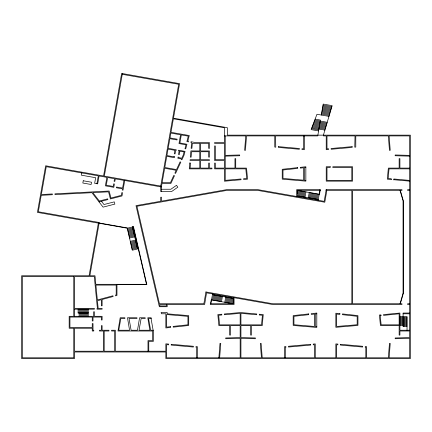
<?xml version="1.0" encoding="UTF-8"?>
<svg xmlns="http://www.w3.org/2000/svg" width="432" height="432" viewBox="0 0 432 432"><rect width="100%" height="100%" fill="white"/><g stroke="black" fill="none" stroke-linecap="round" stroke-linejoin="round"><path stroke-width="0.65" d="M391.225 179.69L391.289 178.74L388.152 178.454L389.043 168.863L409.633 168.863M393.817 179.928L393.887 178.978L409.633 180.419M161.482 189.243L170.894 189.243L176.51 185.312L177.827 187.196L171.617 191.543L160.715 191.543L160.731 186.073L178.681 84.262L122.272 74.315L122.272 73.537M218.873 357.804L219.996 343.364L220.763 343.424L219.645 357.804M81.788 172.93L81.389 175.192L95.65 177.709L94.657 183.33L97.675 183.865L99.063 175.975L106.888 177.358L105.392 185.836L113.8 187.321L114.388 183.983L113.632 183.848L113.179 186.43L106.283 185.215L107.644 177.487L114.539 178.702L114.086 181.283L114.836 181.418L115.295 178.837L123.968 180.365L122.602 188.093L116.494 187.018L116.359 187.769L122.472 188.849L122.256 190.053L123.012 190.188L124.718 180.5M96.919 183.73L98.312 175.84L46.267 166.666L41.353 194.535L52.348 193.968L52.385 194.729L41.218 195.307L38.313 211.766L99.252 222.507L89.856 275.778L94.991 275.778L95.823 284.305L146.464 284.305M122.272 74.315L104.317 176.126L160.731 186.073M98.496 222.377L89.078 275.778L21.6 275.778L21.6 358.571L74.531 358.571L74.531 351.988L165.839 351.988L165.839 358.571L410.4 358.571L410.4 135.151L227.378 135.151L227.378 127.683L173.475 118.179L179.566 83.641L121.651 73.429L103.567 175.991L45.646 165.78L37.427 212.387L98.361 223.128M210.541 303.745L211.221 299.889L232.756 303.685L233.453 299.727M210.854 303.745L212.587 293.906M212.517 300.116L213.446 294.835M213.511 300.289L214.439 295.013M214.504 300.467L215.438 295.186M215.503 300.64L216.432 295.364M216.497 300.818L217.426 295.537M217.49 300.991L218.425 295.715M218.489 301.169L219.418 295.888M219.483 301.342L220.412 296.066M220.477 301.52L221.411 296.239M221.476 301.693L222.404 296.417M224.791 302.281L225.725 297M225.79 302.454L226.719 297.178M226.784 302.632L227.713 297.351M227.777 302.805L228.712 297.529M228.776 302.983L229.705 297.702M229.77 303.156L230.699 297.88M230.764 303.334L231.698 298.053M231.763 303.507L232.691 298.231M297.383 193.795L297.967 190.496L319.502 194.292L320.182 190.436M298.966 190.674L298.031 195.95L318.271 199.519M299.03 196.128L299.959 190.847M300.024 196.301L300.953 191.025M301.018 196.479L301.952 191.198M302.017 196.652L302.945 191.376M303.01 196.83L303.939 191.549M304.004 197.003L304.938 191.727M305.003 197.181L305.932 191.9M321.289 115.025L323.222 104.074L332.154 105.651L323.406 135.151L323.406 135.913L326.225 135.913L326.225 149.699L328.585 149.494L328.52 148.727L326.992 148.862L326.992 135.913L355.018 135.913L354.78 147.182L355.784 147.096L355.784 135.913L388.346 135.913L389.47 150.358L390.231 150.298L389.113 135.913L409.633 135.913L409.633 330.307M308.318 197.764L309.247 192.483M309.312 197.942L310.246 192.661M310.311 198.115L311.24 192.834M311.305 198.293L312.239 193.012M312.298 198.466L313.232 193.185M313.297 198.644L314.226 193.363M314.291 198.817L315.225 193.536M315.29 198.995L316.219 193.714M316.283 199.168L317.212 193.887M317.277 199.346L318.211 194.065M318.136 200.275L320.004 189.67M326.225 189.67L324.167 201.339L258.017 189.67L226.546 189.67L161.482 201.145L161.482 197.208L160.715 197.208L160.715 201.28L136.004 205.637L159.343 306.731L167.179 306.731L167.179 304.506L204.633 304.506L206.555 292.842L233.804 297.648M400.01 303.745L403.051 293.328L403.051 200.853L400.01 190.436M400.329 303.745L403.353 293.371L403.353 200.81L400.329 190.436M99.02 201.879L107.87 199.6L107.676 198.86L99.317 201.01L92.837 192.64L108.556 191.83L110.392 198.952L121.991 195.966L122.558 192.753L121.808 192.618L121.322 195.35L110.943 198.018L109.145 191.03L54.945 193.833L54.988 194.594L91.908 192.688L103.086 207.133L114.853 204.104L114.28 201.879L103.977 204.53L101.444 201.253M127.456 229.198L132.678 227.993M127.683 230.186L132.905 228.982M127.91 231.169L133.132 229.964M128.137 232.157L133.358 230.947M128.363 233.14L133.585 231.935M128.59 234.122L133.817 232.918M128.817 235.111L134.044 233.901M129.049 236.093L134.271 234.889M129.276 237.082L134.498 235.872M129.503 238.064L134.725 236.86M130.259 241.348L135.481 240.143M130.486 242.33L135.707 241.126M130.712 243.319L135.94 242.109M130.939 244.301L136.166 243.097M131.171 245.29L136.393 244.08M131.398 246.272L136.62 245.068M131.625 247.255L136.847 246.051M131.852 248.243L137.074 247.034M132.079 249.226L137.3 248.022M305.856 167.513L304.328 167.681L304.328 180.247L305.856 180.371M316.807 313.81L315.274 313.972L315.274 326.538L316.807 326.668M380.981 315.641L380.225 315.716L381.148 324.832L399.141 324.832L399.141 313.81L383.573 315.376L383.497 314.615L399.908 313.038L399.908 330.237L409.633 330.237M224.467 135.913L245.759 135.913L244.642 150.298L245.403 150.358L246.526 135.913L274.768 135.913L274.768 147.096L275.773 147.182L275.53 135.913L317.741 135.913L320.404 120.064L315.122 119.135M409.633 168.097L399.908 168.097L399.908 158.63L399.141 158.63L399.141 168.097L388.346 168.097L387.32 179.15L391.225 179.501M409.633 189.67L407.641 189.67L407.641 190.436L409.633 190.436M116.959 284.612L146.848 284.612L133.429 226.476L132.381 226.714L137.527 249.005L132.305 250.209L127.229 227.907L99.171 222.961M409.633 303.745L407.641 303.745L407.641 304.506L409.633 304.506M74.531 309.177L94.397 309.177L94.397 308.416L74.531 308.416L74.531 276.539L94.295 276.539L97.411 308.416L97 308.416L97 309.177L102.114 309.177L102.114 308.416L98.177 308.416L97.427 300.742L101.347 299.684L101.347 305.807L102.114 305.807L102.114 299.479L113.141 296.514L112.941 295.774L97.351 299.97L95.899 285.071L116.192 285.071L116.192 294.899L115.457 295.099L115.652 295.839L116.959 295.488L116.959 284.305M78.116 312.358L88.225 312.358M409.633 313.038L403.088 313.038L403.088 326.651L407.03 326.651M88.225 313.124L78.116 313.124L78.116 309.177M403.088 313.805L409.633 313.805M74.531 316.3L93.631 316.3L93.631 311.785L94.397 311.785L94.397 316.3L102.114 316.3L102.114 319.977L101.347 319.977L101.347 317.066L93.015 317.066L93.015 320.971L92.248 320.971L92.248 317.066L69.935 317.066L69.935 327.483L92.248 327.483L92.248 323.573L93.015 323.573L93.015 330.237L93.782 330.237L93.782 331.004L92.248 331.004L92.248 328.25L74.531 328.25L74.531 351.221L103.432 351.221L103.432 331.004L99.446 331.004L99.446 330.237L101.347 330.237L101.347 325.642L102.114 325.642L102.114 330.237L108.945 330.237L108.945 331.004L104.198 331.004L104.198 351.221L114.61 351.221L114.61 331.004L111.548 331.004L111.548 330.237L115.376 330.237L115.376 351.221L165.839 351.221L165.839 343.829L168.664 344.083L168.593 344.844L166.606 344.666L166.606 357.804L240.165 357.804L240.165 338.353L225.709 338.737L225.688 337.97L240.165 337.586L240.165 325.625L230.44 325.625L230.44 335.092L229.673 335.092L229.673 325.625L218.873 325.625L217.847 314.572L221.751 314.221L221.821 314.977L218.678 315.263L219.575 324.859L240.165 324.859L240.165 313.346L224.413 314.739L224.343 313.978L240.548 312.547L256.754 313.978L256.684 314.739L240.932 313.346L240.932 324.859L261.522 324.859L262.418 315.263L259.276 314.977L259.346 314.221L263.25 314.572L262.224 325.625L251.424 325.625L251.424 335.092L250.657 335.092L250.657 325.625L240.932 325.625L240.932 337.586L255.409 337.97L255.388 338.737L240.932 338.353L240.932 357.804L261.452 357.804L260.334 343.424L261.101 343.364L262.224 357.804L314.507 357.804L314.507 344.736L313.286 344.844L313.222 344.083L315.274 343.899L315.274 357.804L335.842 357.804L335.842 343.899L337.9 344.083L337.829 344.844L336.609 344.736L336.609 357.804L365.818 357.804L365.818 347.328L365.207 347.274L365.272 346.507L366.584 346.626L366.584 357.804L388.346 357.804L389.47 343.364L390.231 343.424L389.113 357.804L409.633 357.804L409.633 338.353L395.177 338.737L395.156 337.97L409.633 337.586L409.633 330.998L399.908 330.998L399.908 335.092L399.141 335.092L399.141 325.598L380.457 325.598L379.388 315.031L380.905 314.874L380.992 315.716M399.908 316.543L403.088 316.543M399.908 317.552L403.088 317.552M403.855 317.552L407.03 317.552M399.908 318.562L403.088 318.562M403.855 318.562L407.03 318.562M399.908 319.577L403.088 319.577M403.855 319.577L407.03 319.577M399.908 320.587L403.088 320.587M403.855 320.587L407.03 320.587M399.908 321.597L403.088 321.597M403.855 321.597L407.03 321.597M399.908 322.607L403.088 322.607M403.855 322.607L407.03 322.607M399.908 323.617L403.088 323.617M403.855 323.617L407.03 323.617M399.908 324.632L403.088 324.632M403.855 324.632L407.03 324.632M399.908 325.642L403.088 325.642M403.855 325.642L407.03 325.642M409.633 155.369L395.177 154.985L395.156 155.752L409.633 156.136M393.817 179.728L409.633 181.143M403.051 293.328L403.353 293.371M323.044 105.073L331.868 106.628M322.871 106.067L331.576 107.6M322.693 107.06L331.29 108.578M322.52 108.059L330.998 109.555M322.342 109.053L330.712 110.527M322.169 110.047L330.421 111.505M321.991 111.046L330.129 112.477M321.818 112.039L329.843 113.454M321.64 113.033L329.551 114.431M321.467 114.032L329.265 115.403M328.973 116.381L316.969 114.264L311.137 129.627L318.487 130.923M314.755 120.096L327.218 122.294M314.393 121.057L326.932 123.266M314.026 122.018L326.641 124.243M313.659 122.98L326.354 125.221M313.297 123.941L326.063 126.193M312.93 124.902L325.777 127.17M312.563 125.869L325.485 128.147M312.196 126.83L325.193 129.119M311.834 127.791L324.907 130.097M311.499 128.666L318.659 129.929M124.546 180.468L160.715 186.845M161.482 186.98L161.968 183.465L170.894 183.465L174.479 175.754L173.783 175.43L170.402 182.704L162.103 182.704L164.646 168.259L176.175 170.289L174.884 173.07L175.576 173.394L180.803 162.157L180.106 161.833L176.51 169.571L164.781 167.503L166.752 156.325L174.388 157.669L174.604 156.465L173.848 156.33L173.767 156.784L166.882 155.569L168.026 149.094L174.911 150.309L174.301 153.765L175.052 153.9L175.662 150.444L176.116 150.52L176.251 149.769L168.161 148.343L169.862 138.683L177.001 139.941L177.136 139.185L169.997 137.927L170.851 133.078L180.554 134.784L179.005 143.575L186.008 144.812L184.977 148.673L185.717 148.873L186.943 144.266L179.896 142.954L181.31 134.919L188.314 136.156L186.878 141.55L188.357 141.907L188.514 141.156L187.812 141.005L189.27 135.545L170.986 132.322L173.372 118.784L224.467 127.796L224.467 142.598L214.558 142.598L214.558 143.359L224.467 143.359L224.467 159.716L215.32 159.716L215.32 145.967L214.558 145.967L214.558 160.483L224.467 160.483L224.467 168.097L215.32 168.097L215.32 163.085L214.558 163.085L214.558 168.863L224.467 168.863L224.467 181.208L241.056 179.744L240.986 178.978L225.234 180.371L225.234 168.863L245.83 168.863L246.721 178.454L243.578 178.74L243.648 179.501L247.552 179.15L246.526 168.097L235.726 168.097L235.726 158.63L234.965 158.63L234.965 168.097L225.234 168.097L225.234 156.136L239.711 155.752L239.695 154.985L225.234 155.369L225.234 135.913M99.117 223.263L127.229 228.22L133.196 226.843L146.534 284.612M212.452 294.662L233.685 298.404M151.054 318.524L153.128 330.237M407.03 330.237L407.03 316.543L403.855 316.543L403.855 326.651M326.09 190.436L326.09 189.67L401.976 189.67L401.976 190.436L352.598 190.436L352.598 303.745L401.976 303.745L401.976 304.506L272.705 304.506L234.058 297.691L234.058 304.506L210.298 304.506L210.298 303.745L233.291 303.745L233.291 297.556M304.328 135.913L304.328 149.699L301.968 149.494L302.033 148.727L303.561 148.862L303.561 135.913M297.432 196.625L297.432 190.436L320.425 190.436L320.425 189.67L296.665 189.67L296.665 196.49M285.304 357.804L285.304 347.328L285.914 347.274L285.844 346.507L284.537 346.626L284.537 357.804M197.343 357.804L197.343 346.626L196.036 346.507L195.971 347.274L196.582 347.328L196.582 357.804M161.482 186.203L161.482 191.543M148.765 351.221L148.765 341.372L153.36 341.372L153.36 330.237L150.638 330.237L148.565 318.524L151.324 318.524L151.184 317.758L147.787 317.758L149.861 330.237L139.055 330.237L141.129 318.524L145.184 318.524L145.184 317.758L139.574 317.758L137.5 330.237L131.117 330.237L129.044 318.524L136.971 318.524L136.971 317.758L127.489 317.758L129.562 330.237L118.757 330.237L120.83 318.524L124.886 318.524L124.886 317.758L120.188 317.758L117.979 331.004L152.593 331.004L152.593 340.605L147.998 340.605L147.998 351.221M88.225 309.177L88.225 316.3M87.21 309.177L87.21 312.358M87.21 313.124L87.21 316.3M86.2 309.177L86.2 312.358M86.2 313.124L86.2 316.3M85.19 309.177L85.19 312.358M85.19 313.124L85.19 316.3M84.181 309.177L84.181 312.358M84.181 313.124L84.181 316.3M83.171 309.177L83.171 312.358M83.171 313.124L83.171 316.3M82.156 309.177L82.156 312.358M82.156 313.124L82.156 316.3M81.146 309.177L81.146 312.358M81.146 313.124L81.146 316.3M80.136 309.177L80.136 312.358M80.136 313.124L80.136 316.3M79.126 309.177L79.126 312.358M79.126 313.124L79.126 316.3M74.531 309.096L74.531 316.402M278.429 146.648L278.365 147.415L299.371 149.261L299.441 148.5L278.429 146.648M171.256 344.309L171.185 345.071L193.374 347.042L193.444 346.28L171.256 344.309M340.492 344.309L340.421 345.071L362.615 347.042L362.68 346.28L340.492 344.309M189.799 163.01L189.27 168.863L211.95 168.863L211.95 168.097L209.439 168.097L209.439 163.085L208.672 163.085L208.672 168.097L200.54 168.097L200.54 160.483L209.439 160.483L209.439 159.716L200.54 159.716L200.54 151.74L208.672 151.74L208.672 157.113L209.439 157.113L209.439 150.973L200.54 150.973L200.54 143.359L208.672 143.359L208.672 148.37L209.439 148.37L209.439 142.598L195.361 142.598L191.063 141.691L190.901 142.441L191.646 142.598L191.128 148.311L191.889 148.381L192.343 143.359L199.778 143.359L199.778 150.973L190.895 150.903L190.328 157.124L191.095 157.194L191.587 151.74L199.778 151.74L199.778 159.716L190.096 159.716L190.031 160.418L199.778 160.483L199.778 168.097L190.107 168.097L190.561 163.075L189.799 163.01M339.908 313.643L339.827 314.404L336.609 314.059L336.609 326.473L357.178 324.74L357.178 316.283L342.414 314.685L342.495 313.924L357.944 315.598L357.944 325.442L335.842 327.305L335.842 313.205L339.908 313.643M83.236 180.765L82.836 183.028L91.109 184.486L91.508 182.223L83.236 180.765M178.816 150.223L178.681 150.973L179.134 151.054L178.524 154.51L179.28 154.645L179.885 151.189L184.108 151.929L183.292 154.98L181.796 158.198L178.745 157.664L178.826 157.21L178.07 157.075L177.86 158.285L181.462 158.917L181.202 159.473L181.899 159.797L184.016 155.239L185.047 151.384L178.816 150.223M205.934 291.956L203.855 303.745L159.44 303.745L136.933 206.253L226.611 190.436L257.947 190.436L324.788 202.225L326.867 190.436L351.832 190.436L351.832 303.745L272.776 303.745L205.934 291.956M297.675 167.632L282.226 169.301L282.226 179.15L305.856 181.143L305.856 166.747L300.262 167.351L300.343 168.113L303.561 167.762L303.561 180.182L282.992 178.448L282.992 169.992L297.756 168.394L297.675 167.632M170.591 326.673L166.606 327.105L166.606 314.545L187.942 316.337L187.942 324.794L173.178 326.392L173.259 327.154L188.708 325.485L188.708 315.635L167.179 313.821L167.119 312.395L161.114 312.395L161.433 313.772L165.839 313.772L165.839 327.958L170.672 327.434L170.591 326.673M308.621 313.924L293.177 315.598L293.177 325.442L316.807 327.434L316.807 313.038L311.213 313.643L311.294 314.404L314.507 314.059L314.507 326.473L293.938 324.74L293.938 316.283L308.707 314.685L308.621 313.924M352.123 146.648L331.112 148.5L331.177 149.261L352.188 147.415L352.123 146.648M310.63 344.309L288.441 346.28L288.506 347.042L310.694 345.071L310.63 344.309M330.21 166.747L326.225 166.747L326.225 181.143L352.571 181.143L352.571 166.747L332.813 166.747L332.813 167.508L351.805 167.508L351.805 180.376L326.992 180.376L326.992 167.508L330.21 167.508L330.21 166.747M73.764 276.539L22.367 276.539L22.367 357.804L73.764 357.804L73.764 328.25L69.169 328.25L69.169 316.3L73.764 316.3L73.764 276.539M166.412 304.506L159.619 304.506L159.953 305.964L166.412 305.964L166.412 304.506"/></g></svg>
